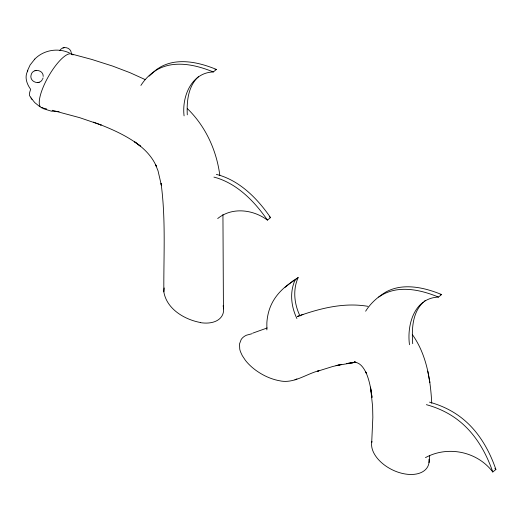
<?xml version="1.0" encoding="UTF-8"?>
<svg xmlns="http://www.w3.org/2000/svg" width="522" height="522" viewBox="0 0 522 522"><rect width="100%" height="100%" fill="white"/><g stroke="black" fill="none" stroke-linecap="round" stroke-linejoin="round"><path stroke-width="0.78" d="M200.578 322.537C184.599 319.634 166.655 309.07 163.843 291.844C163.582 255.702 165.905 219.344 161.076 183.405L161.357 185.219L158.055 170.896L155.641 164.795L156.274 166.198C151.817 156 143.635 147.994 134.552 141.801L140.64 146.317C128.634 136.829 114.618 130.311 100.452 124.738L101.033 124.954L79.612 117.646L52.135 110.279M371.697 442.604L372.845 417.43L372.61 406.423L370.509 387.115L372.016 397.457C370.92 388.786 369.393 380.036 365.778 372.016L366.418 373.439C364.121 368.708 360.865 363.018 355.097 362.268L355.88 362.346L352.911 362.64L355.169 361.922L352.741 362.77L336.018 365.602L341.747 364.389L332.664 366.516L317.383 371.286L318.949 370.718C305.97 374.046 293.697 383.944 279.655 380.779C270.977 379.2 262.807 375.364 255.695 370.196A39.665 24.475 26.6 0 1 245.438 360.395L242.28 355.626L240.603 352.017A32.795 20.234 26.6 0 1 239.742 349.074L239.52 343.907L241.203 339.463A26.766 16.515 26.6 0 1 246.449 335.209L252.106 333.695M429.006 462.662L429.717 455.647M164.189 287.961L163.843 291.844M42.726 78.783L43.032 77.941M300.019 315.999C294.277 304.15 292.62 289.814 298.173 277.573L295.054 280.099C289.501 292.34 291.159 306.675 296.907 318.531M27.281 71.149L30.1 65.009L34.791 59.071M59.828 50.641C62.346 45.603 70.64 47.15 71.26 52.702M42.419 79.461C39.326 85.673 29.121 81.582 31.092 74.972C32.462 68.141 43.489 69.472 43.202 76.414M140.901 85.425C145.096 78.835 150.825 73.191 157.664 69.374A68.004 51.547 50.9 0 1 171.634 64.741C185.884 62.718 200.194 66.633 213.315 71.951L216.428 69.426C203.306 64.102 189.003 60.187 174.746 62.209A68.004 51.547 50.9 0 0 160.776 66.849L156.639 69.426L149.142 76.121M365.641 311.203C370.607 303.165 377.921 296.796 385.967 291.968A68.004 51.547 50.9 0 1 399.937 287.328C414.187 285.306 428.497 289.221 441.619 294.538L438.5 297.07C414.311 298.01 406.768 324.632 409.489 344.722M198.621 76.558C188.044 86.058 186.654 101.477 187.281 114.833M423.29 302.186C412.21 312.704 411.688 329.447 412.7 343.691M34.733 59.13C43.509 50.04 58.033 47.554 69.419 52.944M285.09 287.315L293.123 280.751L298.173 277.573M217.694 218.548C232.127 206.771 253.203 209.479 267.44 220.114L270.559 217.589C261.346 204.259 250.319 191.842 236.525 183.124A68.004 51.547 50.9 0 0 220.512 175.549L216.369 174.374M425.476 457.618C447.935 445.39 477.349 451.504 492.781 471.986L495.9 469.461C490.634 454.218 483.039 439.583 472.097 427.622A68.004 51.547 50.9 0 0 458.048 415.277C449.396 409.248 439.661 404.896 429.495 402.149M424.393 301.233L425.554 300.359M295.054 280.099C284.183 286.33 274.65 295.589 270.115 307.458A68.004 51.547 50.9 0 0 266.859 322.824L266.866 329.891M378.711 297.07L382.848 294.493A68.004 51.547 50.9 0 1 396.818 289.854C411.068 287.831 425.378 291.746 438.5 297.07M355.169 361.922L353.622 362.555L354.353 362.307M267.199 327.96L252.805 333.121M297.599 316.391C319.921 308.339 344.109 302.205 367.932 306.336M297.566 316.397L302.949 314.472M63.025 47.887L63.769 47.717M63.938 47.678L64.63 47.522M34.902 70.698L35.646 70.529M35.816 70.49L36.507 70.333M38.478 82.385L39.222 82.215M37.617 82.58L38.308 82.424M215.025 69.648L216.428 69.426M213.315 71.951C191.28 72.662 181.754 96.785 184.077 115.864M440.209 294.76L441.619 294.538M59.097 111.48L51.332 111.16L43.522 108.733M41.825 107.8L46.589 108.941M71.109 53.877L91.768 59.43L112.706 66.105L130.011 72.695L145.442 79.69M213.942 177.102L217.4 178.08A68.004 51.547 50.9 0 1 233.406 185.649C247.206 194.367 258.227 206.784 267.44 220.114M426.383 404.674C436.542 407.421 446.284 411.78 454.93 417.802A68.004 51.547 50.9 0 1 468.984 430.148C479.92 442.108 487.515 456.75 492.781 471.986M93.379 122.115L101.033 124.954M71.488 54.073L73.073 54.954M269.313 216.819L270.559 217.589M39.861 106.723L34.713 102.56L30.609 97.36M187.372 108.628C205.551 126.226 216.578 150.329 219.814 175.288M494.869 468.345L495.9 469.461M412.478 334.739C426.546 354.608 430.539 379.572 431.74 403.33M30.948 97.868L31.933 99.389M429.528 380.714L429.834 382.385L427.772 371.155M222.94 214.535L223.429 308.887M429.051 459.223A30.752 18.975 26.6 0 1 399.115 472.541A30.752 18.975 26.6 0 1 371.945 441.331M42.824 107.91A30.752 9.128 -60.2 0 1 47.43 78.3A30.752 9.128 -60.2 0 1 71.958 54.281M223.103 305.768A30.015 18.524 26.6 0 1 200.611 322.668M296.907 378.894A27.562 17.004 26.6 0 1 294.95 379.84M27.881 70.738A30.132 18.596 26.6 0 0 30.687 89.34A28.188 5.964 -53.6 0 0 30.576 96.629M354.51 362.235L352.741 362.77L354.51 362.235M353.707 362.509L346.406 363.593L353.707 362.509"/></g></svg>
